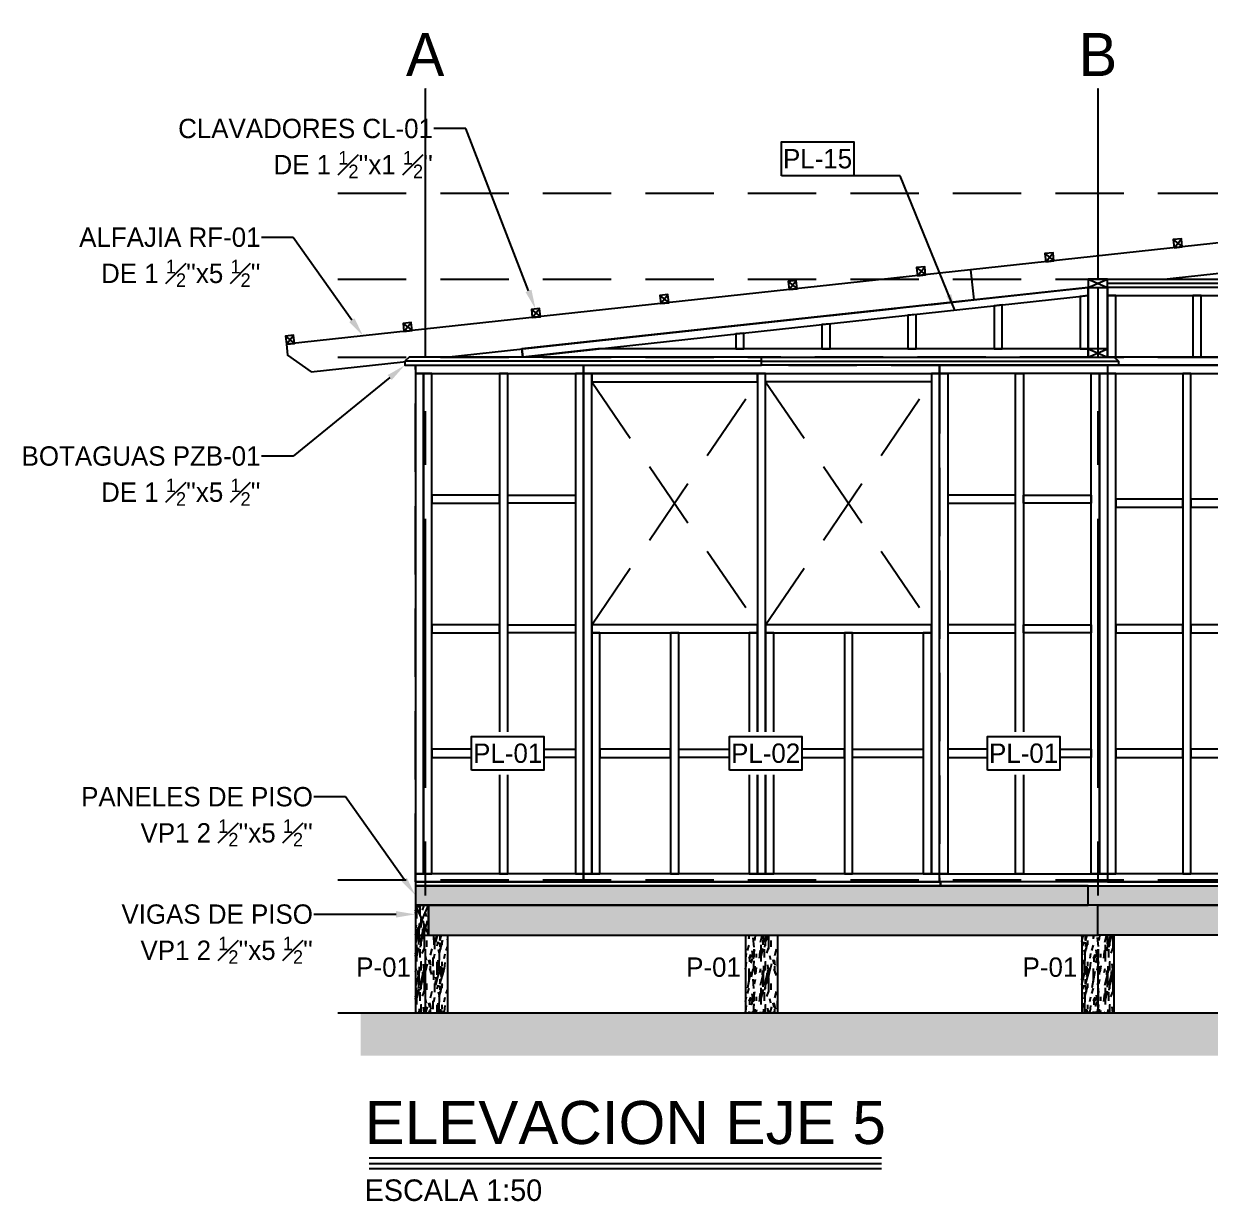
# Model space of a CAD drawing. Header units: millimetres. Extents: x 19438 to 19711, y 4351 to 4752.
# Drawn here: x 19438.14 to 19443.66, y 4503.25 to 4508.72 of the extents above; entities that cross this region are included whole.
import ezdxf
from ezdxf import colors
from ezdxf.entities.mleader import LeaderData, LeaderLine
from ezdxf.enums import TextEntityAlignment as Align
from ezdxf.math import Vec2, Vec3

# ---------------------------------------------------------------- set-up
doc = ezdxf.new("R2010")
doc.units = ezdxf.units.MM
doc.set_wipeout_variables(frame=1)
doc.linetypes.add('CENTER', pattern=[2, 1.25, -0.25, 0.25, -0.25])
doc.linetypes.add('HIDDEN2', pattern=[4.7625, 3.175, -1.5875])
for name, color, linetype in [('0 @ 0.5', 7, 'Continuous'), ('ALFAJIA', 3, 'Continuous'), ('CLAVADORES', 1, 'Continuous'), ('EJES', 2, 'CENTER'), ('EJES @ 0.5', 2, 'CENTER'), ('NIVELES', 2, 'Continuous'), ('PANELES PARED', 2, 'Continuous'), ('PILOTES', 2, 'Continuous'), ('PROYECCION PANEL', 6, 'Continuous'), ('PZA', 3, 'Continuous'), ('TEXTO', 2, 'Continuous'), ('TEXTO @ 0.5', 2, 'Continuous'), ('TEXTOS TITULOS @ 0.5', 3, 'Continuous'), ('VIGAS DE PISO', 2, 'Continuous')]:
    doc.layers.add(name, color=color, linetype=linetype)
doc.styles.add('century gothic', font='GOTHIC.TTF')
doc.styles.add('NOTAS', font='GOTHIC.TTF')
doc.styles.add('SMCtitulos', font='sanss___.ttf')
doc.styles.get("Standard").update_dxf_attribs({"font": 'arial.ttf'})
doc.dimstyles.new('ANOTATIVE 100 SMCONSTRUCCIONES', dxfattribs={"dimscale": 0, "dimtxt": 0.18, "dimasz": 0.15, "dimexe": 0.18, "dimexo": 0.09, "dimgap": 0.1, "dimtad": 1, "dimzin": 0, "dimdsep": 46, "dimtxsty": 'century gothic', "dimblk1": 'FLECHA1', "dimblk2": 'FLECHA1', "dimsah": 1, "dimcen": 0.18, "dimdle": 0.075, "dimclrd": 1, "dimclre": 1, "dimclrt": 2, "dimaunit": 1, "dimadec": 0, "dimazin": 0, "dimtfac": 0.75, "dimtix": 1, "dimtmove": 2, "dimatfit": 3, "dimfxl": 0.09, "dimtvp": 1.5, "dimtfill": 1, "dimtolj": 1, "dimtzin": 0, "dimarcsym": 0})
pattern_1 = [(0, (-3.9286, 0.156), (0, 0.2), [0.04, -0.16]), (8.9726, (-3.92659, 0.048), (1.200000005876, 0.199999525118), [0.0384708, -3.8086058]), (5.7105, (-3.92859, 0.06), (1.800000034755, 0.19999710144), [0.0401996, -1.9697752]), (344.5779, (-3.92859, 0.12), (2.1999999038893, -0.5999974677634), [0.0601664, -5.9564754]), (353.6599, (-3.92459, 0.186), (0.200000063208, 4.086e-07), [0.0362216, -1.7748552]), (345.0686, (-3.91859, 0.072), (0.799999998317, -0.199999673879), [0.0310484, -3.0737864]), (348.6901, (-3.98859, 0.188), (0.2000000583, 7.413e-08), [0.0815844, -0.9382194]), (5.7105, (-3.92659, 0.03), (1.800000034755, 0.19999710144), [0.0200998, -1.989875]), (0, (-3.9286, 0.114), (0, 0.2), [0.02, -0.18]), (0, (-3.9686, 0.138), (0, 0.2), [0.06, -0.14]), (11.3099, (-3.92859, 0.168), (0.79999995433, 0.19999948721), [0.020396, -0.9994078]), (2.7263, (-3.94859, 0.094), (4.0000000589947, 0.1999992035454), [0.0420476, -4.1627116]), (352.4054, (-3.93859, 0.088), (1.599999971597, -0.19999873671), [0.0302654, -2.9962834]), (0, (-3.9486, 0.012), (0, 0.2), [0.04, -0.16]), (358.8309, (-3.9685903, 0.002), (0.2000000366479, 1.5360345e-07), [0.0980204, -9.70402]), (0, (-3.9686, 0.152), (0, 0.2), [0.02, -0.18]), (0, (-3.9486, 0.168), (0, 0.2), [0.02, -0.18]), (0, (-4.0386, 0.186), (0, 0.2), [0.03, -0.17]), (350.5377, (-3.98459, 0.196), (0.200000015444, 7.752e-08), [0.0608276, -1.1557248]), (0, (-4.0486, 0.196), (0, 0.2), [0.04, -0.16]), (0, (-4.0706, 0.016), (0, 0.2), [0.022, -0.178]), (0, (-3.9686, 0.026), (0, 0.2), [0.02, -0.18]), (0, (-4.0706, 0.032), (0, 0.2), [0.042, -0.158]), (5.4403, (-3.96859, 0.044), (1.9999999402303, 0.199998956714), [0.04219, -4.1768144]), (0, (-3.9666, 0.06), (0, 0.2), [0.038, -0.162]), (0, (-4.0706, 0.064), (0, 0.2), [0.022, -0.178]), (358.8309, (-4.0465903, 0.096), (0.2000000366479, 1.5360345e-07), [0.0980204, -9.70402]), (0, (-4.0286, 0.114), (0, 0.2), [0.02, -0.18]), (0, (-4.0486, 0.12), (0, 0.2), [0.02, -0.18]), (0, (-3.9686, 0.12), (0, 0.2), [0.04, -0.16]), (0, (-4.0086, 0.124), (0, 0.2), [0.02, -0.18]), (0, (-4.0486, 0.148), (0, 0.2), [0.04, -0.16]), (19.6538, (-3.99459, 0.064), (2.200000050424, 0.79999891494), [0.0297322, -2.9434812]), (11.3099, (-4.02859, 0.12), (0.79999995433, 0.19999948721), [0.020396, -0.9994078]), (11.3099, (-3.94859, 0.11), (0.79999995433, 0.19999948721), [0.020396, -0.9994078]), (5.7105, (-4.00859, 0.186), (1.800000034755, 0.19999710144), [0.0200998, -1.989875]), (349.6952, (-4.07059, 0.2), (1.199999995396, -0.19999893933), [0.0223606, -2.213707]), (348.6901, (-4.04859, 0.016), (0.2000000583, 7.413e-08), [0.020396, -0.9994078]), (90, (-4.0286, 0.012), (-0.2, 1e-17), [0, -0.2]), (346.6076, (-4.07059, 0.124), (3.400000044994, -0.7999939065965), [0.043174, -4.2742308]), (11.3099, (-3.94859, 0.152), (0.79999995433, 0.19999948721), [0.020396, -0.9994078]), (10.3048, (-3.94859, 0.026), (0.999999957606, 0.199999208868), [0.0223606, -2.213707]), (348.6901, (-4.00859, 0.114), (0.2000000583, 7.413e-08), [0.020396, -0.9994078]), (348.6901, (-3.98859, 0.124), (0.2000000583, 7.413e-08), [0.020396, -0.9994078]), (341.5651, (-4.07059, 0.104), (0.19999995825, 2.3367e-07), [0.0252982, -0.6071572]), (345.9638, (-4.04859, 0.172), (0.19999992115, 2.4875e-07), [0.0824622, -0.7421588]), (343.3008, (-4.00859, 0.186), (1.399999991533, -0.39999874641), [0.0626418, -2.025419]), (0, (-4.0086, 0.196), (0, 0.2), [0.024, -0.176]), (345.9638, (-4.02859, 0.032), (0.19999992115, 2.4875e-07), [0.0824622, -0.7421588]), (345.9638, (-4.04859, 0.046), (0.19999992115, 2.4875e-07), [0.0824622, -0.7421588]), (345.9638, (-4.04859, 0.064), (0.19999992115, 2.4875e-07), [0.0824622, -0.7421588]), (349.6952, (-4.07059, 0.152), (1.199999995396, -0.19999893933), [0.0223606, -2.213707]), (345.9638, (-4.00859, 0.148), (0.19999992115, 2.4875e-07), [0.041231, -0.78339]), (349.6952, (-4.07059, 0.088), (1.199999995396, -0.19999893933), [0.0223606, -2.213707]), (357.6141, (-3.96659, 0.074), (0.199999989185, 2.452822e-07), [0.0480416, -4.756123]), (349.6952, (-3.98859, 0.11), (1.199999995396, -0.19999893933), [0.0223606, -2.213707]), (12.5288, (-3.96659, 0.106), (0.800000095695, 0.199999860747), [0.018439, -1.8254698]), (349.5626, (-4.0705903, 0.078), (2.199999936494, -0.3999970687047), [0.0772788, -7.650591]), (351.8699, (-3.99459, 0.064), (0.199999892184, -4.835e-08), [0.0282842, -1.3859292]), (4.7636, (-4.04859, 0.084), (2.199999989955, 0.199998289923), [0.0481664, -2.3601524]), (0, (-4.0006, 0.088), (0, 0.2), [0.062, -0.138]), (344.7449, (-4.07059, 0.178), (0.799999942428, -0.199999664289), [0.0228036, -2.2575472]), (350.5377, (-4.02859, 0.012), (0.200000015444, 7.752e-08), [0.0608276, -1.1557248]), (340.0169, (-4.07059, 0.054), (0.599999976081, -0.19999986488), [0.0234094, -2.3175304]), (0, (-3.9086, 0.172), (0, 0.2), [0.01, -0.19]), (0, (-3.9086, 0.084), (0, 0.2), [0.02, -0.18]), (11.3099, (-3.90859, 0.012), (0.79999995433, 0.19999948721), [0.020396, -0.9994078]), (0, (-3.9066, 0.032), (0, 0.2), [0.036, -0.164]), (343.3008, (-3.90859, 0.138), (1.399999991533, -0.39999874641), [0.0208806, -2.0671802]), (348.0207, (-3.90659, 0.096), (3.7999999222511, -0.8002195416064), [0.0368014, -6.7101288]), (90, (-3.9086, 0.012), (-0.2, 1e-17), [0, -0.2]), (0, (-3.8886, 0.016), (0, 0.2), [0.018, -0.182]), (0, (-3.8886, 0.054), (0, 0.2), [0.018, -0.182]), (0, (-3.8886, 0.064), (0, 0.2), [0.018, -0.182]), (336.0376, (-3.88859, 0.132), (1.400000005486, -0.599997330343), [0.0196978, -1.9500724]), (348.5163, (-3.8885903, 0.156), (0.99999999677376, -0.2000310941214), [0.0183676, -13.043105]), (341.5651, (-3.88859, 0.084), (0.19999995825, 2.3367e-07), [0.0189736, -0.6134816]), (347.4712, (-3.88859, 0.182), (1.000000064082, -0.19999992061), [0.018439, -1.8254698])]

# ---------------------------------------------------------------- blocks, each defined once
blk = doc.blocks.new('*U13')
at = {"color": 2}
blk.add_line((0, 0.052), (4.761, 0.052), dxfattribs=at)
at = {"color": 250}
blk.add_line((0, 0), (4.761, 0), dxfattribs=at)
at = {"color": 7}
blk.add_line((0, -0.047), (4.761, -0.047), dxfattribs=at)
at = {"color": 0, "linetype": 'ByBlock', "lineweight": -2, "style": 'NOTAS'}
for tag, p in [('1TITLE', (0.027, 1.014)), ('2TITLE', (-0.043, 0.181))]:
    blk.add_attdef(tag, p, '', height=0.3, dxfattribs=at)
blk.add_attdef('SCALE', text='', height=0.18, dxfattribs=at).set_placement((-0.043, -0.148), align=Align.TOP_LEFT)
blk = doc.blocks.new('ejes')
at = {"color": 2, "linetype": 'Continuous'}
blk.add_wipeout([(-0.109, 0.275), (-0.065, 0.291), (-0.006, 0.3), (0.06, 0.297), (0.095, 0.288), (0.16, 0.261), (0.183, 0.246), (0.215, 0.22), (0.241, 0.193), (0.271, 0.149), (0.271, 0.149), (0.292, 0.103), (0.304, 0.065), (0.309, 0.032), (0.31, 0.001), (0.309, -0.027), (0.309, -0.027), (0.3, -0.077), (0.288, -0.113), (0.279, -0.133), (0.259, -0.168), (0.238, -0.195), (0.219, -0.215), (0.19, -0.24), (0.159, -0.26), (0.125, -0.277), (0.089, -0.289), (0.046, -0.297), (0.01, -0.299), (-0.037, -0.296), (-0.069, -0.289), (-0.097, -0.279), (-0.144, -0.256), (-0.171, -0.238), (-0.192, -0.221), (-0.215, -0.197), (-0.215, -0.197), (-0.257, -0.136), (-0.272, -0.101), (-0.272, -0.101), (-0.287, -0.034), (-0.29, 0.001), (-0.287, 0.036), (-0.281, 0.07), (-0.273, 0.099), (-0.258, 0.134), (-0.234, 0.174), (-0.216, 0.198), (-0.197, 0.217), (-0.175, 0.236), (-0.154, 0.251), (-0.126, 0.268), (-0.126, 0.268), (-0.118, 0.272)], dxfattribs=at)
at = {"layer": 'EJES', "color": 3}
blk.add_attdef('EJES', text='', height=0.3, dxfattribs=at).set_placement((0.01, -0.174), align=Align.CENTER)
blk = doc.blocks.new('P01')
h = blk.add_hatch()
h.set_pattern_fill('MADERA_03', color=250, scale=0.2, angle=90, pattern_type=2)
h.set_pattern_definition([(90, (-0.156, 0.142), (-0.2, 1e-17), [0.04, -0.16]), (98.9726, (-0.048, 0.144), (-0.199999525118, 1.200000005876), [0.0384708, -3.8086058]), (95.7105, (-0.06, 0.142), (-0.19999710144, 1.800000034755), [0.0401996, -1.9697752]), (74.5779, (-0.12, 0.142), (0.5999974677634, 2.1999999038893), [0.0601664, -5.9564754]), (83.6599, (-0.186, 0.146), (-4.086e-07, 0.200000063208), [0.0362216, -1.7748552]), (75.0686, (-0.072, 0.152), (0.199999673879, 0.799999998317), [0.0310484, -3.0737864]), (78.6901, (-0.188, 0.082), (-7.413e-08, 0.2000000583), [0.0815844, -0.9382194]), (95.7105, (-0.03, 0.144), (-0.19999710144, 1.800000034755), [0.0200998, -1.989875]), (90, (-0.114, 0.142), (-0.2, 1e-17), [0.02, -0.18]), (90, (-0.138, 0.102), (-0.2, 1e-17), [0.06, -0.14]), (101.3099, (-0.168, 0.142), (-0.19999948721, 0.79999995433), [0.020396, -0.9994078]), (92.7263, (-0.094, 0.122), (-0.1999992035454, 4.0000000589947), [0.0420476, -4.1627116]), (82.4054, (-0.088, 0.132), (0.19999873671, 1.599999971597), [0.0302654, -2.9962834]), (90, (-0.012, 0.122), (-0.2, 1e-17), [0.04, -0.16]), (88.8309, (-0.002, 0.102), (-1.5360345e-07, 0.2000000366479), [0.0980204, -9.70402]), (90, (-0.152, 0.102), (-0.2, 1e-17), [0.02, -0.18]), (90, (-0.168, 0.122), (-0.2, 1e-17), [0.02, -0.18]), (90, (-0.186, 0.032), (-0.2, 1e-17), [0.03, -0.17]), (80.5377, (-0.196, 0.086), (-7.752e-08, 0.200000015444), [0.0608276, -1.1557248]), (90, (-0.196, 0.022), (-0.2, 1e-17), [0.04, -0.16]), (90, (-0.016, 1e-18), (-0.2, 1e-17), [0.022, -0.178]), (90, (-0.026, 0.102), (-0.2, 1e-17), [0.02, -0.18]), (90, (-0.032, 2e-18), (-0.2, 1e-17), [0.042, -0.158]), (95.4403, (-0.044, 0.102), (-0.199998956714, 1.9999999402303), [0.04219, -4.1768144]), (90, (-0.06, 0.104), (-0.2, 1e-17), [0.038, -0.162]), (90, (-0.064, 4e-18), (-0.2, 1e-17), [0.022, -0.178]), (88.8309, (-0.096, 0.024), (-1.5360345e-07, 0.2000000366479), [0.0980204, -9.70402]), (90, (-0.114, 0.042), (-0.2, 1e-17), [0.02, -0.18]), (90, (-0.12, 0.022), (-0.2, 1e-17), [0.02, -0.18]), (90, (-0.12, 0.102), (-0.2, 1e-17), [0.04, -0.16]), (90, (-0.124, 0.062), (-0.2, 1e-17), [0.02, -0.18]), (90, (-0.148, 0.022), (-0.2, 1e-17), [0.04, -0.16]), (109.6538, (-0.064, 0.076), (-0.79999891494, 2.200000050424), [0.0297322, -2.9434812]), (101.3099, (-0.12, 0.042), (-0.19999948721, 0.79999995433), [0.020396, -0.9994078]), (101.3099, (-0.11, 0.122), (-0.19999948721, 0.79999995433), [0.020396, -0.9994078]), (95.7105, (-0.186, 0.062), (-0.19999710144, 1.800000034755), [0.0200998, -1.989875]), (79.6952, (-0.2, 1e-17), (0.19999893933, 1.199999995396), [0.0223606, -2.213707]), (78.6901, (-0.016, 0.022), (-7.413e-08, 0.2000000583), [0.020396, -0.9994078]), (180, (-0.012, 0.042), (-2e-17, -0.2), [0, -0.2]), (76.6076, (-0.124, 8e-18), (0.7999939065965, 3.400000044994), [0.043174, -4.2742308]), (101.3099, (-0.152, 0.122), (-0.19999948721, 0.79999995433), [0.020396, -0.9994078]), (100.3048, (-0.026, 0.122), (-0.199999208868, 0.999999957606), [0.0223606, -2.213707]), (78.6901, (-0.114, 0.062), (-7.413e-08, 0.2000000583), [0.020396, -0.9994078]), (78.6901, (-0.124, 0.082), (-7.413e-08, 0.2000000583), [0.020396, -0.9994078]), (71.5651, (-0.104, 6e-18), (-2.3367e-07, 0.19999995825), [0.0252982, -0.6071572]), (75.9638, (-0.172, 0.022), (-2.4875e-07, 0.19999992115), [0.0824622, -0.7421588]), (73.3008, (-0.186, 0.062), (0.39999874641, 1.399999991533), [0.0626418, -2.025419]), (90, (-0.196, 0.062), (-0.2, 1e-17), [0.024, -0.176]), (75.9638, (-0.032, 0.042), (-2.4875e-07, 0.19999992115), [0.0824622, -0.7421588]), (75.9638, (-0.046, 0.022), (-2.4875e-07, 0.19999992115), [0.0824622, -0.7421588]), (75.9638, (-0.064, 0.022), (-2.4875e-07, 0.19999992115), [0.0824622, -0.7421588]), (79.6952, (-0.152, 9e-18), (0.19999893933, 1.199999995396), [0.0223606, -2.213707]), (75.9638, (-0.148, 0.062), (-2.4875e-07, 0.19999992115), [0.041231, -0.78339]), (79.6952, (-0.088, 5e-18), (0.19999893933, 1.199999995396), [0.0223606, -2.213707]), (87.6141, (-0.074, 0.104), (-2.452822e-07, 0.199999989185), [0.0480416, -4.756123]), (79.6952, (-0.11, 0.082), (0.19999893933, 1.199999995396), [0.0223606, -2.213707]), (102.5288, (-0.106, 0.104), (-0.199999860747, 0.800000095695), [0.018439, -1.8254698]), (79.5626, (-0.078, 5e-18), (0.3999970687047, 2.199999936494), [0.0772788, -7.650591]), (81.8699, (-0.064, 0.076), (4.835e-08, 0.199999892184), [0.0282842, -1.3859292]), (94.7636, (-0.084, 0.022), (-0.199998289923, 2.199999989955), [0.0481664, -2.3601524]), (90, (-0.088, 0.07), (-0.2, 1e-17), [0.062, -0.138]), (74.7449, (-0.178, 1e-17), (0.199999664289, 0.799999942428), [0.0228036, -2.2575472]), (80.5377, (-0.012, 0.042), (-7.752e-08, 0.200000015444), [0.0608276, -1.1557248]), (70.0169, (-0.054, 3e-18), (0.19999986488, 0.599999976081), [0.0234094, -2.3175304]), (90, (-0.172, 0.162), (-0.2, 1e-17), [0.01, -0.19]), (90, (-0.084, 0.162), (-0.2, 1e-17), [0.02, -0.18]), (101.3099, (-0.012, 0.162), (-0.19999948721, 0.79999995433), [0.020396, -0.9994078]), (90, (-0.032, 0.164), (-0.2, 1e-17), [0.036, -0.164]), (73.3008, (-0.138, 0.162), (0.39999874641, 1.399999991533), [0.0208806, -2.0671802]), (78.0207, (-0.096, 0.164), (0.8002195416064, 3.7999999222511), [0.0368014, -6.7101288]), (180, (-0.012, 0.162), (-2e-17, -0.2), [0, -0.2]), (90, (-0.016, 0.182), (-0.2, 1e-17), [0.018, -0.182]), (90, (-0.054, 0.182), (-0.2, 1e-17), [0.018, -0.182]), (90, (-0.064, 0.182), (-0.2, 1e-17), [0.018, -0.182]), (66.0376, (-0.132, 0.182), (0.599997330343, 1.400000005486), [0.0196978, -1.9500724]), (78.5163, (-0.156, 0.182), (0.2000310941214, 0.99999999677376), [0.0183676, -13.043105]), (71.5651, (-0.084, 0.182), (-2.3367e-07, 0.19999995825), [0.0189736, -0.6134816]), (77.4712, (-0.182, 0.182), (0.19999992061, 1.000000064082), [0.018439, -1.8254698])])
h.paths.add_polyline_path([(19444.003, 4504.1263), (19444.153, 4504.1263), (19444.153, 4504.6263), (19444.003, 4504.6263)])
blk.add_lwpolyline([(19444.003, 4504.1263), (19444.153, 4504.1263), (19444.153, 4504.6263), (19444.003, 4504.6263)], close=True)
blk = doc.blocks.new('PP1')
at = {"layer": 'PANELES PARED'}
for points in [[(19444.8141, 4512.8176), (19444.8141, 4512.8556), (19444.033, 4512.8556), (19444.033, 4512.8176)], [(19444.033, 4510.4936), (19444.071, 4510.4936), (19444.071, 4512.8176), (19444.033, 4512.8176)], [(19444.071, 4510.4936), (19444.109, 4510.4936), (19444.109, 4512.8176), (19444.071, 4512.8176)], [(19444.4236, 4510.4936), (19444.4616, 4510.4936), (19444.4616, 4512.8176), (19444.4236, 4512.8176)], [(19444.7761, 4510.4936), (19444.8141, 4510.4936), (19444.8141, 4512.8176), (19444.7761, 4512.8176)], [(19444.4236, 4512.2149), (19444.4236, 4512.2529), (19444.109, 4512.2529), (19444.109, 4512.2149)], [(19444.4616, 4512.2149), (19444.4616, 4512.2529), (19444.7761, 4512.2529), (19444.7761, 4512.2149)], [(19444.4236, 4511.6122), (19444.4236, 4511.6502), (19444.109, 4511.6502), (19444.109, 4511.6122)], [(19444.4616, 4511.6122), (19444.4616, 4511.6502), (19444.7761, 4511.6502), (19444.7761, 4511.6122)], [(19444.4236, 4511.0339), (19444.4236, 4511.0719), (19444.109, 4511.0719), (19444.109, 4511.0339)], [(19444.4616, 4511.0339), (19444.4616, 4511.0719), (19444.7761, 4511.0719), (19444.7761, 4511.0339)], [(19444.8141, 4510.4556), (19444.8141, 4510.4936), (19444.033, 4510.4936), (19444.033, 4510.4556)]]:
    blk.add_lwpolyline(points, close=True, dxfattribs=at)
blk = doc.blocks.new('PP2')
at = {"layer": 'PANELES PARED', "color": 8, "linetype": 'HIDDEN2', "ltscale": 0.1}
for p, q in [((19444.8521, 4512.7796), (19445.6221, 4511.6502)), ((19444.8521, 4511.6502), (19445.6221, 4512.7796)), ((19445.6601, 4512.7796), (19446.4301, 4511.6502)), ((19445.6601, 4511.6502), (19446.4301, 4512.7796))]:
    blk.add_line(p, q, dxfattribs=at)
at = {"layer": 'PANELES PARED'}
for points in [[(19444.8141, 4512.8556), (19444.8141, 4512.8176), (19446.4681, 4512.8176), (19446.4681, 4512.8556)], [(19444.8521, 4512.8176), (19444.8141, 4512.8176), (19444.8141, 4510.4936), (19444.8521, 4510.4936)], [(19444.8521, 4512.8176), (19444.8521, 4512.7796), (19445.6221, 4512.7796), (19445.6221, 4512.8176)], [(19445.6601, 4512.8176), (19445.6221, 4512.8176), (19445.6221, 4510.4936), (19445.6601, 4510.4936)], [(19446.4301, 4512.8176), (19446.4301, 4512.7796), (19445.6601, 4512.7796), (19445.6601, 4512.8176)], [(19446.4681, 4512.8176), (19446.4301, 4512.8176), (19446.4301, 4510.4936), (19446.4681, 4510.4936)], [(19444.8521, 4511.6502), (19444.8521, 4511.6122), (19445.6221, 4511.6122), (19445.6221, 4511.6502)], [(19445.6601, 4511.6502), (19445.6601, 4511.6122), (19446.4301, 4511.6122), (19446.4301, 4511.6502)], [(19444.8901, 4511.6122), (19444.8521, 4511.6122), (19444.8521, 4510.4936), (19444.8901, 4510.4936)], [(19445.2561, 4511.6122), (19445.2181, 4511.6122), (19445.2181, 4510.4936), (19445.2561, 4510.4936)], [(19445.6221, 4511.6122), (19445.5841, 4511.6122), (19445.5841, 4510.4936), (19445.6221, 4510.4936)], [(19445.6981, 4511.6122), (19445.6601, 4511.6122), (19445.6601, 4510.4936), (19445.6981, 4510.4936)], [(19446.0641, 4511.6122), (19446.0261, 4511.6122), (19446.0261, 4510.4936), (19446.0641, 4510.4936)], [(19446.4301, 4511.6122), (19446.3921, 4511.6122), (19446.3921, 4510.4936), (19446.4301, 4510.4936)], [(19444.8901, 4511.0719), (19444.8901, 4511.0339), (19445.2181, 4511.0339), (19445.2181, 4511.0719)], [(19445.5841, 4511.0719), (19445.5841, 4511.0339), (19445.2561, 4511.0339), (19445.2561, 4511.0719)], [(19445.6981, 4511.0719), (19445.6981, 4511.0339), (19446.0261, 4511.0339), (19446.0261, 4511.0719)], [(19446.3921, 4511.0719), (19446.3921, 4511.0339), (19446.0641, 4511.0339), (19446.0641, 4511.0719)], [(19444.8141, 4510.4936), (19444.8141, 4510.4556), (19446.4681, 4510.4556), (19446.4681, 4510.4936)]]:
    blk.add_lwpolyline(points, close=True, dxfattribs=at)
blk = doc.blocks.new('UU')
at = {"layer": 'PANELES PARED', "color": 250, "linetype": 'HIDDEN2', "ltscale": 0.1}
for p, q in [((19448.6837, 4499.9376), (19449.4537, 4498.8082)), ((19448.6837, 4498.8082), (19449.4537, 4499.9376)), ((19450.0987, 4499.7616), (19451.0587, 4499.9756)), ((19450.0987, 4499.9756), (19451.0587, 4499.7616)), ((19450.0987, 4497.6136), (19451.0587, 4499.7236)), ((19450.0987, 4499.7236), (19451.0587, 4497.6136))]:
    blk.add_line(p, q, dxfattribs=at)
at = {"layer": 'PANELES PARED', "color": 250}
for points in [[(19450.0607, 4499.9756), (19450.0607, 4500.0136), (19447.2492, 4500.0136), (19447.2492, 4499.9756)], [(19450.0607, 4499.9756), (19450.0607, 4500.0136), (19451.0967, 4500.0136), (19451.0967, 4499.9756)], [(19447.2872, 4499.9756), (19447.2492, 4499.9756), (19447.2492, 4497.6516), (19447.2872, 4497.6516)], [(19447.6363, 4499.9756), (19447.5983, 4499.9756), (19447.5983, 4497.6516), (19447.6363, 4497.6516)], [(19447.9855, 4499.9756), (19447.9475, 4499.9756), (19447.9475, 4497.6516), (19447.9855, 4497.6516)], [(19448.3346, 4499.9756), (19448.2966, 4499.9756), (19448.2966, 4497.6516), (19448.3346, 4497.6516)], [(19448.6837, 4499.9756), (19448.6457, 4499.9756), (19448.6457, 4497.6516), (19448.6837, 4497.6516)], [(19449.4537, 4499.9376), (19449.4537, 4499.9756), (19448.6837, 4499.9756), (19448.6837, 4499.9376)], [(19449.4917, 4499.9756), (19449.4537, 4499.9756), (19449.4537, 4497.6516), (19449.4917, 4497.6516)], [(19449.7762, 4499.9756), (19449.7382, 4499.9756), (19449.7382, 4497.6516), (19449.7762, 4497.6516)], [(19450.0607, 4499.9756), (19450.0227, 4499.9756), (19450.0227, 4497.6516), (19450.0607, 4497.6516)], [(19450.0987, 4499.9756), (19450.0607, 4499.9756), (19450.0607, 4497.6136), (19450.0987, 4497.6136)], [(19451.0967, 4499.9756), (19451.0587, 4499.9756), (19451.0587, 4497.6136), (19451.0967, 4497.6136)], [(19450.0987, 4499.7236), (19450.0987, 4499.7616), (19451.0587, 4499.7616), (19451.0587, 4499.7236)], [(19447.5983, 4499.3539), (19447.5983, 4499.3919), (19447.2872, 4499.3919), (19447.2872, 4499.3539)], [(19447.9475, 4499.3539), (19447.9475, 4499.3919), (19447.6363, 4499.3919), (19447.6363, 4499.3539)], [(19448.2966, 4499.3539), (19448.2966, 4499.3919), (19447.9855, 4499.3919), (19447.9855, 4499.3539)], [(19448.6457, 4499.3539), (19448.6457, 4499.3919), (19448.3346, 4499.3919), (19448.3346, 4499.3539)], [(19449.7382, 4499.3539), (19449.7382, 4499.3919), (19449.4917, 4499.3919), (19449.4917, 4499.3539)], [(19450.0227, 4499.3539), (19450.0227, 4499.3919), (19449.7762, 4499.3919), (19449.7762, 4499.3539)], [(19447.5983, 4498.7702), (19447.5983, 4498.8082), (19447.2872, 4498.8082), (19447.2872, 4498.7702)], [(19447.9475, 4498.7702), (19447.9475, 4498.8082), (19447.6363, 4498.8082), (19447.6363, 4498.7702)], [(19448.2966, 4498.7702), (19448.2966, 4498.8082), (19447.9855, 4498.8082), (19447.9855, 4498.7702)], [(19448.6457, 4498.7702), (19448.6457, 4498.8082), (19448.3346, 4498.8082), (19448.3346, 4498.7702)], [(19449.4537, 4498.7702), (19449.4537, 4498.8082), (19448.6837, 4498.8082), (19448.6837, 4498.7702)], [(19449.7382, 4498.7702), (19449.7382, 4498.8082), (19449.4917, 4498.8082), (19449.4917, 4498.7702)], [(19450.0227, 4498.7702), (19450.0227, 4498.8082), (19449.7762, 4498.8082), (19449.7762, 4498.7702)], [(19448.7217, 4498.7702), (19448.6837, 4498.7702), (19448.6837, 4497.6516), (19448.7217, 4497.6516)], [(19449.0877, 4498.7702), (19449.0497, 4498.7702), (19449.0497, 4497.6516), (19449.0877, 4497.6516)], [(19449.4537, 4498.7702), (19449.4157, 4498.7702), (19449.4157, 4497.6516), (19449.4537, 4497.6516)], [(19447.5983, 4498.1919), (19447.5983, 4498.2299), (19447.2872, 4498.2299), (19447.2872, 4498.1919)], [(19447.9475, 4498.1919), (19447.9475, 4498.2299), (19447.6363, 4498.2299), (19447.6363, 4498.1919)], [(19448.2966, 4498.1919), (19448.2966, 4498.2299), (19447.9855, 4498.2299), (19447.9855, 4498.1919)], [(19448.6457, 4498.1919), (19448.6457, 4498.2299), (19448.3346, 4498.2299), (19448.3346, 4498.1919)], [(19449.0497, 4498.1919), (19449.0497, 4498.2299), (19448.7217, 4498.2299), (19448.7217, 4498.1919)], [(19449.4157, 4498.1919), (19449.4157, 4498.2299), (19449.0877, 4498.2299), (19449.0877, 4498.1919)], [(19449.7382, 4498.1919), (19449.7382, 4498.2299), (19449.4917, 4498.2299), (19449.4917, 4498.1919)], [(19450.0227, 4498.1919), (19450.0227, 4498.2299), (19449.7762, 4498.2299), (19449.7762, 4498.1919)], [(19450.0607, 4497.6136), (19450.0607, 4497.6516), (19447.2492, 4497.6516), (19447.2492, 4497.6136)]]:
    blk.add_lwpolyline(points, close=True, dxfattribs=at)
blk = doc.blocks.new('LLO')
at = {"layer": 'PANELES PARED', "color": 250}
for points in [[(19429.6636, 4509.0801), (19429.6636, 4509.0421), (19432.4751, 4509.0421), (19432.4751, 4509.0801)], [(19429.7016, 4509.0421), (19429.6636, 4509.0421), (19429.6636, 4508.7561), (19429.7016, 4508.7561)], [(19430.0978, 4509.0421), (19430.0598, 4509.0421), (19430.0598, 4508.7561), (19430.0978, 4508.7561)], [(19430.494, 4509.0421), (19430.456, 4509.0421), (19430.456, 4508.7561), (19430.494, 4508.7561)], [(19430.8902, 4509.0421), (19430.8522, 4509.0421), (19430.8522, 4508.7561), (19430.8902, 4508.7561)], [(19431.2864, 4509.0421), (19431.2484, 4509.0421), (19431.2484, 4508.7561), (19431.2864, 4508.7561)], [(19431.6826, 4509.0421), (19431.6446, 4509.0421), (19431.6446, 4508.7561), (19431.6826, 4508.7561)], [(19432.0788, 4509.0421), (19432.0408, 4509.0421), (19432.0408, 4508.7561), (19432.0788, 4508.7561)], [(19432.4751, 4509.0421), (19432.4371, 4509.0421), (19432.4371, 4508.7561), (19432.4751, 4508.7561)], [(19433.5111, 4509.0801), (19433.5111, 4509.0421), (19432.4751, 4509.0421), (19432.4751, 4509.0801)], [(19432.4751, 4509.0421), (19432.5131, 4509.0421), (19432.5131, 4508.7561), (19432.4751, 4508.7561)], [(19432.8077, 4509.0421), (19432.8457, 4509.0421), (19432.8457, 4508.7561), (19432.8077, 4508.7561)], [(19433.1404, 4509.0421), (19433.1784, 4509.0421), (19433.1784, 4508.7561), (19433.1404, 4508.7561)], [(19433.4731, 4509.0421), (19433.5111, 4509.0421), (19433.5111, 4508.7561), (19433.4731, 4508.7561)], [(19429.6636, 4508.7561), (19429.6636, 4508.7181), (19432.4751, 4508.7181), (19432.4751, 4508.7561)], [(19433.5111, 4508.7561), (19433.5111, 4508.7181), (19432.4751, 4508.7181), (19432.4751, 4508.7561)]]:
    blk.add_lwpolyline(points, close=True, dxfattribs=at)
blk = doc.blocks.new('PL01')
at = {"layer": 'PANELES PARED'}
for points in [[(19444.5314, 4507.1723), (19447.1592, 4507.4581), (19447.1592, 4507.4963), (19444.5273, 4507.2101), (19444.5314, 4507.1723)], [(19444.5314, 4507.1723), (19447.1592, 4507.1723), (19447.1592, 4507.2103), (19444.8809, 4507.2103), (19444.5314, 4507.1723)]]:
    blk.add_lwpolyline(points, dxfattribs=at)
for points in [[(19447.1212, 4507.2103), (19447.1592, 4507.2103), (19447.1592, 4507.4581), (19447.1212, 4507.4539)], [(19446.7212, 4507.2103), (19446.7592, 4507.2103), (19446.7592, 4507.4146), (19446.7212, 4507.4104)], [(19445.9212, 4507.2103), (19445.9592, 4507.2103), (19445.9592, 4507.3276), (19445.9212, 4507.3234)], [(19446.3212, 4507.2103), (19446.3592, 4507.2103), (19446.3592, 4507.3711), (19446.3212, 4507.3669)], [(19445.5212, 4507.2103), (19445.5592, 4507.2103), (19445.5592, 4507.2841), (19445.5212, 4507.2799)]]:
    blk.add_lwpolyline(points, close=True, dxfattribs=at)
blk = doc.blocks.new('CL1')
at = {"layer": 'CLAVADORES'}
for p, q in [((19443.5017, 4507.507), (19443.5397, 4507.469)), ((19443.5017, 4507.469), (19443.5397, 4507.507))]:
    blk.add_line(p, q, dxfattribs=at)
blk.add_lwpolyline([(19443.5017, 4507.469), (19443.5397, 4507.469), (19443.5397, 4507.507), (19443.5017, 4507.507)], close=True, dxfattribs=at)
blk = doc.blocks.new('FLECHA1')
at = {"color": 1}
blk.add_line((-1, 0), (0.496, 0), dxfattribs=at)
at = {"color": 4}
blk.add_line((-0.246, -0.248), (0.248, 0.25), dxfattribs=at)

msp = doc.modelspace()

# ---------------------------------------------------------------- hatches: boundary and pattern name
h = msp.add_hatch()
h.set_pattern_fill('EARTH', color=8, scale=0.01, angle=45)
h.set_pattern_definition([(45, (-4.07059, 0), (7e-18, 0.08980256121), [0.0635, -0.0635]), (45, (-4.08743, 0.01684), (7e-18, 0.08980256121), [0.0635, -0.0635]), (45, (-4.104266, 0.033676), (7e-18, 0.08980256121), [0.0635, -0.0635]), (135, (-4.104266, 0.0449), (-0.08980256121, 7e-18), [0.0635, -0.0635]), (135, (-4.08743, 0.06174), (-0.08980256121, 7e-18), [0.0635, -0.0635]), (135, (-4.07059, 0.07858), (-0.08980256121, 7e-18), [0.0635, -0.0635])])
h.paths.add_polyline_path([(19439.7074, 4504.1263), (19450.4973, 4504.1263), (19450.4973, 4503.9263), (19439.7074, 4503.9263)])

# ---------------------------------------------------------------- linework, layer by layer
at = {"color": 5}
msp.add_line((19439.7074, 4504.1263), (19450.4973, 4504.1263), dxfattribs=at)
at = {"color": 1}
for points in [[(19439.9624, 4504.7343), (19439.9624, 4504.7163), (19442.4024, 4504.7163), (19442.4024, 4504.7343)], [(19442.4024, 4504.7343), (19442.4024, 4504.7163), (19444.8424, 4504.7163), (19444.8424, 4504.7343)]]:
    msp.add_lwpolyline(points, close=True, dxfattribs=at)
at = {"layer": 'ALFAJIA'}
msp.add_line((19442.5588, 4507.4387), (19442.5437, 4507.5778), dxfattribs=at)
msp.add_lwpolyline([(19447.6167, 4507.9887), (19447.7064, 4508.089), (19447.701, 4508.1387), (19439.3624, 4507.2319), (19439.3678, 4507.1822), (19439.477, 4507.1035), (19447.6167, 4507.9887)], dxfattribs=at)
at = {"layer": 'NIVELES', "color": 1, "linetype": 'HIDDEN2', "ltscale": 0.1}
for p, q in [((19439.6024, 4507.9343), (19451.6024, 4507.9343)), ((19439.6024, 4504.7443), (19451.6024, 4504.7443)), ((19439.6024, 4504.1263), (19451.6024, 4504.1263))]:
    msp.add_line(p, q, dxfattribs=at)
at = {"layer": 'PANELES PARED'}
for p, q in [((19443.0886, 4507.2103), (19443.1786, 4507.1723)), ((19443.0886, 4507.1723), (19443.1786, 4507.2103))]:
    msp.add_line(p, q, dxfattribs=at)
for points in [[(19443.0886, 4507.1723), (19443.1786, 4507.1723), (19443.1786, 4507.5343), (19443.0886, 4507.5343)], [(19443.0886, 4507.2103), (19443.0886, 4507.1723), (19443.1786, 4507.1723), (19443.1786, 4507.2103)]]:
    msp.add_lwpolyline(points, close=True, dxfattribs=at)

# ---------------------------------------------------------------- block references
at = {"rotation": 6.206657452820154}
for p in [(601.2804, -2075.4992), (600.684, -2075.5641), (600.0875, -2075.629), (599.491, -2075.6938), (598.8945, -2075.7587), (598.298, -2075.8236), (597.7015, -2075.8884), (597.155, -2075.9479)]:
    msp.add_blockref('CL1', p, dxfattribs=at)
for name, p in [('PL01', (-4.0706, 0)), ('LLO', (13.5151, -1.5838)), ('PP1', (-4.0706, -5.7213)), ('PP2', (-4.0706, -5.7213)), ('UU', (-4.0706, 7.1207))]:
    msp.add_blockref(name, p)
at = {"xscale": -1}
msp.add_blockref('PP1', (38887.2116, -5.7213), dxfattribs=at)
at = {"layer": 'PILOTES'}
for p in [(-4.0406, 0), (-2.5075, 0), (-0.9444, 0)]:
    msp.add_blockref('P01', p, dxfattribs=at)
at = {"layer": 'TEXTOS TITULOS @ 0.5'}
ref = msp.add_blockref('*U13', (19439.7477, 4503.4258), dxfattribs=dict(at, xscale=0.5, yscale=0.5, zscale=0.5))
ref.add_attrib('2TITLE', 'ELEVACION EJE 5', (19439.7262, 4503.5164), dxfattribs={"layer": '0', "color": 0, "linetype": 'ByBlock', "lineweight": -2, "height": 0.2, "style": 'SMCtitulos'})
ref.add_attrib('SCALE', 'ESCALA 1:50', dxfattribs={"layer": '0', "color": 0, "linetype": 'ByBlock', "lineweight": -2, "height": 0.1, "style": 'NOTAS'}).set_placement((19439.7262, 4503.352), align=Align.TOP_LEFT)

# ---------------------------------------------------------------- texts
at = {"layer": 'TEXTO @ 0.5', "color": 2, "char_height": 0.09, "width": 0.238534, "attachment_point": 1, "style": 'century gothic'}
for insert in [(19439.6872, 4504.3833), (19441.2203, 4504.3833), (19442.7834, 4504.3833)]:
    msp.add_mtext('P-01 ', dxfattribs=dict(at, insert=insert))

# ---------------------------------------------------------------- leaders
at = {"layer": '0 @ 0.5'}
ml = msp.add_multileader_mtext('Standard', dxfattribs=at)
ml.set_content("\\A1;CLAVADORES CL-01\\PDE 1 {\\H0.7x;\\S1#2;}''x1 {\\H0.7x;\\S1#2;}''", color=2, style='century gothic')
ml.set_leader_properties(color=1)
ml.build(insert=Vec2(0, 0))
ml.multileader.update_dxf_attribs({"dogleg_length": 0.09, "arrow_head_size": 0.09, "scale": 0.5})
ctx = ml.context
ctx.base_point, ctx.scale, ctx.char_height, ctx.arrow_head_size, ctx.landing_gap_size, ctx.plane_origin = Vec3(19438.8581, 4508.2346), 0.5, 0.09, 0.09, 0.005, Vec3(19440.5202, 4507.6827)
ctx.text_align_type = 2
notes = []
notes.append((ctx, [(0, (1, 1, 0), (19440.1957, 4508.2346), (-1, 0), 0.1472, [(0, [(19440.5202, 4507.396)], 0, [])])]))
ctx.mtext.insert, ctx.mtext.alignment, ctx.mtext.flow_direction = Vec3(19440.0436, 4508.2797), 3, 5
ml = msp.add_multileader_mtext('Standard', dxfattribs=at)
ml.set_content("\\A1;ALFAJIA RF-01\\PDE 1 {\\H0.7x;\\S1#2;}''x5 {\\H0.7x;\\S1#2;}''", color=2, style='century gothic')
ml.set_leader_properties(color=1)
ml.build(insert=Vec2(0, 0))
ml.multileader.update_dxf_attribs({"dogleg_length": 0.09, "arrow_head_size": 0.09, "scale": 0.5})
ctx = ml.context
ctx.base_point, ctx.scale, ctx.char_height, ctx.arrow_head_size, ctx.landing_gap_size, ctx.plane_origin = Vec3(19438.4316, 4507.7285), 0.5, 0.09, 0.09, 0.005, Vec3(19439.7191, 4507.5573)
ctx.text_align_type = 2
notes.append((ctx, [(0, (1, 1, 0), (19439.3946, 4507.7285), (-1, 0), 0.1472, [(0, [(19439.7191, 4507.2707)], 0, [])])]))
ctx.mtext.insert, ctx.mtext.alignment, ctx.mtext.flow_direction = Vec3(19439.2425, 4507.7746), 3, 5
ml = msp.add_multileader_mtext('Standard', dxfattribs=at)
ml.set_content("\\A1;BOTAGUAS PZB-01\\PDE 1 {\\H0.7x;\\S1#2;}''x5 {\\H0.7x;\\S1#2;}''", color=2, style='century gothic')
ml.set_leader_properties(color=1)
ml.build(insert=Vec2(0, 0))
ml.multileader.update_dxf_attribs({"dogleg_length": 0.09, "arrow_head_size": 0.09, "scale": 0.5})
ctx = ml.context
ctx.base_point, ctx.scale, ctx.char_height, ctx.arrow_head_size, ctx.landing_gap_size, ctx.plane_origin = Vec3(19438.1825, 4506.7119), 0.5, 0.09, 0.09, 0.005, Vec3(19439.7191, 4506.5407)
ctx.text_align_type = 2
notes.append((ctx, [(0, (1, 1, 0), (19439.3946, 4506.7119), (-1, 0), 0.1472, [(0, [(19439.9124, 4507.1343)], 0, [])])]))
ctx.mtext.insert, ctx.mtext.alignment, ctx.mtext.flow_direction = Vec3(19439.2425, 4506.758), 3, 5
ml = msp.add_multileader_mtext('Standard', dxfattribs=at)
ml.set_content("\\A1;PANELES DE PISO\\PVP1 2 {\\H0.7x;\\S1#2;}''x5 {\\H0.7x;\\S1#2;}''", color=2, style='century gothic')
ml.set_leader_properties(color=1)
ml.build(insert=Vec2(0, 0))
ml.multileader.update_dxf_attribs({"dogleg_length": 0.09, "arrow_head_size": 0.09, "scale": 0.5})
ctx = ml.context
ctx.base_point, ctx.scale, ctx.char_height, ctx.arrow_head_size, ctx.landing_gap_size, ctx.plane_origin = Vec3(19438.481, 4505.1291), 0.5, 0.09, 0.09, 0.005, Vec3(19439.9624, 4504.9579)
ctx.text_align_type = 2
notes.append((ctx, [(0, (1, 1, 0), (19439.638, 4505.1291), (-1, 0), 0.1472, [(0, [(19439.9624, 4504.6713)], 0, [])])]))
ctx.mtext.insert, ctx.mtext.alignment, ctx.mtext.flow_direction = Vec3(19439.4858, 4505.1752), 3, 5
ml = msp.add_multileader_mtext('Standard', dxfattribs=at)
ml.set_content("\\A1;VIGAS DE PISO\\PVP1 2 {\\H0.7x;\\S1#2;}''x5 {\\H0.7x;\\S1#2;}''", color=2, style='century gothic')
ml.set_leader_properties(color=1)
ml.build(insert=Vec2(0, 0))
ml.multileader.update_dxf_attribs({"dogleg_length": 0.09, "arrow_head_size": 0.09, "scale": 0.5})
ctx = ml.context
ctx.base_point, ctx.scale, ctx.char_height, ctx.arrow_head_size, ctx.landing_gap_size, ctx.plane_origin = Vec3(19438.6077, 4504.5836), 0.5, 0.09, 0.09, 0.005, Vec3(19439.9624, 4504.4124)
ctx.text_align_type = 2
notes.append((ctx, [(0, (1, 1, 0), (19439.638, 4504.5836), (-1, 0), 0.1472, [(0, [(19439.9624, 4504.5836)], 0, [])])]))
ctx.mtext.insert, ctx.mtext.alignment, ctx.mtext.flow_direction = Vec3(19439.4858, 4504.6297), 3, 5
for ctx, leaders in notes:
    for number, flags, end, landing, length, lines in leaders:
        leader = LeaderData()
        leader.index, (leader.has_last_leader_line, leader.has_dogleg_vector, leader.attachment_direction) = number, flags
        leader.last_leader_point, leader.dogleg_vector, leader.dogleg_length = Vec3(end), Vec3(landing), length
        for number, points, colour, breaks in lines:
            line = LeaderLine()
            line.index, line.vertices, line.color, line.breaks = number, Vec3.list(points), colors.encode_raw_color(colour), breaks
            leader.lines.append(line)
        ctx.leaders.append(leader)

# ---------------------------------------------------------------- next in the draw order: texts
at = {"layer": 'TEXTO @ 0.5', "color": 2, "char_height": 0.09, "width": 0.238534, "attachment_point": 5, "style": 'century gothic', "bg_fill": 3, "box_fill_scale": 1.6, "bg_fill_color": 256, "bg_fill_transparency": 0}
for s, insert in [('PL-15 ', (19441.8308, 4508.0937)), ('PL-01 ', (19440.391, 4505.3316)), ('PL-02 ', (19441.5895, 4505.3316)), ('PL-01 ', (19442.7881, 4505.3316))]:
    msp.add_mtext(s, dxfattribs=dict(at, insert=insert))

# ---------------------------------------------------------------- next in the draw order: wipeouts: each hides what was drawn before it
msp.add_wipeout([(19440.0224, 4504.6263), (19440.0224, 4504.4863), (19443.1336, 4504.4863), (19443.1336, 4504.6263)]).dxf.layer = 'VIGAS DE PISO'

# ---------------------------------------------------------------- next in the draw order: hatches: boundary and pattern name
h = msp.add_hatch()
h.set_pattern_fill('MADERA_03', color=250, scale=0.2, pattern_type=2)
h.set_pattern_definition(pattern_1)
h.paths.add_polyline_path([(19439.9624, 4504.7163), (19439.9624, 4504.6263), (19443.0886, 4504.6263), (19443.0886, 4504.7163)])

# ---------------------------------------------------------------- next in the draw order: linework, layer by layer
at = {"layer": 'EJES', "color": 1}
msp.add_line((19440.0074, 4508.4214), (19440.0074, 4504.1263), dxfattribs=at)
at = {"layer": 'TEXTO', "color": 2}
for points in [[(19441.6628, 4508.0149), (19441.6628, 4508.1724), (19441.9989, 4508.1724), (19441.9989, 4508.0149)], [(19440.2229, 4505.2528), (19440.2229, 4505.4103), (19440.559, 4505.4103), (19440.559, 4505.2528)], [(19441.4215, 4505.2528), (19441.4215, 4505.4103), (19441.7576, 4505.4103), (19441.7576, 4505.2528)], [(19442.62, 4505.2528), (19442.62, 4505.4103), (19442.9561, 4505.4103), (19442.9561, 4505.2528)]]:
    msp.add_lwpolyline(points, close=True, dxfattribs=at)
at = {"layer": 'VIGAS DE PISO'}
for p, q in [((19439.9624, 4504.6263), (19440.0224, 4504.4863)), ((19439.9624, 4504.4863), (19440.0224, 4504.6263))]:
    msp.add_line(p, q, dxfattribs=at)
for points in [[(19439.9624, 4504.7163), (19439.9624, 4504.6263), (19443.0886, 4504.6263), (19443.0886, 4504.7163)], [(19439.9624, 4504.4863), (19440.0224, 4504.4863), (19440.0224, 4504.6263), (19439.9624, 4504.6263)]]:
    msp.add_lwpolyline(points, close=True, dxfattribs=at)

# ---------------------------------------------------------------- next in the draw order: leaders
at = {"layer": '0 @ 0.5'}
msp.add_leader([(19442.4691, 4507.3907), (19442.2144, 4508.0149), (19441.9989, 4508.0149)], dimstyle='ANOTATIVE 100 SMCONSTRUCCIONES', override={"dimscale": 0.5, "dimgap": 0.1, "dimtad": 0}, dxfattribs=at)

# ---------------------------------------------------------------- next in the draw order: wipeouts: each hides what was drawn before it
msp.add_wipeout([(19445.1024, 4504.6263), (19445.1024, 4504.4863), (19443.1336, 4504.4863), (19443.1336, 4504.6263)]).dxf.layer = 'VIGAS DE PISO'

# ---------------------------------------------------------------- next in the draw order: hatches: boundary and pattern name
h = msp.add_hatch()
h.set_pattern_fill('MADERA_03', color=250, scale=0.2, pattern_type=2)
h.set_pattern_definition(pattern_1)
h.paths.add_polyline_path([(19445.0574, 4504.7163), (19445.0574, 4504.6263), (19443.0886, 4504.6263), (19443.0886, 4504.7163)])
h = msp.add_hatch()
h.set_pattern_fill('MADERA_03', color=250, scale=0.2, pattern_type=2)
h.set_pattern_definition(pattern_1)
h.paths.add_polyline_path([(19440.0224, 4504.6263), (19440.0224, 4504.4863), (19443.1336, 4504.4863), (19443.1336, 4504.6263)])
h = msp.add_hatch()
h.set_pattern_fill('MADERA_03', color=250, scale=0.2, pattern_type=2)
h.set_pattern_definition(pattern_1)
h.paths.add_polyline_path([(19445.1024, 4504.6263), (19445.1024, 4504.4863), (19443.1336, 4504.4863), (19443.1336, 4504.6263)])

# ---------------------------------------------------------------- next in the draw order: linework, layer by layer
at = {"layer": 'EJES', "color": 1}
msp.add_line((19443.1336, 4508.4214), (19443.1336, 4504.1263), dxfattribs=at)
at = {"layer": 'VIGAS DE PISO'}
for points in [[(19445.0574, 4504.7163), (19445.0574, 4504.6263), (19443.0886, 4504.6263), (19443.0886, 4504.7163)], [(19440.0224, 4504.6263), (19440.0224, 4504.4863), (19443.1336, 4504.4863), (19443.1336, 4504.6263)], [(19445.1024, 4504.6263), (19445.1024, 4504.4863), (19443.1336, 4504.4863), (19443.1336, 4504.6263)]]:
    msp.add_lwpolyline(points, close=True, dxfattribs=at)

# ---------------------------------------------------------------- next in the draw order: block references
at = {"layer": 'EJES @ 0.5'}
ref = msp.add_blockref('ejes', (19440.0022, 4508.5712), dxfattribs=dict(at, xscale=0.5000000000009095, yscale=0.5000000000009095, zscale=0.5000000000009095))
ref.add_attrib('EJES', 'A', dxfattribs={"layer": 'EJES', "color": 3, "height": 0.2, "style": 'century gothic'}).set_placement((19440.0074, 4508.4782), align=Align.CENTER)

# ---------------------------------------------------------------- next in the draw order: wipeouts: each hides what was drawn before it
msp.add_wipeout([(19439.9124, 4507.1533), (19439.9124, 4507.1343), (19441.5705, 4507.1343), (19441.5705, 4507.1723), (19439.9324, 4507.1723)]).dxf.layer = 'PZA'

# ---------------------------------------------------------------- next in the draw order: linework, layer by layer
at = {"layer": 'PROYECCION PANEL', "linetype": 'HIDDEN2', "ltscale": 0.1}
msp.add_lwpolyline([(19439.9624, 4507.1343), (19440.7435, 4507.1343), (19440.7435, 4504.7343), (19439.9624, 4504.7343)], close=True, dxfattribs=at)
at = {"layer": 'PZA'}
msp.add_line((19441.5705, 4507.1533), (19439.9124, 4507.1533), dxfattribs=at)
msp.add_lwpolyline([(19439.9124, 4507.1533), (19439.9124, 4507.1343), (19441.5705, 4507.1343), (19441.5705, 4507.1723), (19439.9324, 4507.1723), (19439.9124, 4507.1533)], dxfattribs=at)

# ---------------------------------------------------------------- next in the draw order: block references
at = {"layer": 'EJES @ 0.5'}
ref = msp.add_blockref('ejes', (19443.1284, 4508.5712), dxfattribs=dict(at, xscale=0.5000000000009095, yscale=0.5000000000009095, zscale=0.5000000000009095))
ref.add_attrib('EJES', 'B', dxfattribs={"layer": 'EJES', "color": 3, "height": 0.2, "style": 'century gothic'}).set_placement((19443.1336, 4508.4782), align=Align.CENTER)

# ---------------------------------------------------------------- next in the draw order: wipeouts: each hides what was drawn before it
msp.add_wipeout([(19443.0886, 4507.5343), (19443.0886, 4507.4963), (19443.1786, 4507.4963), (19443.1786, 4507.5343)]).dxf.layer = 'PANELES PARED'

# ---------------------------------------------------------------- next in the draw order: linework, layer by layer
at = {"layer": 'PANELES PARED'}
for p, q in [((19443.0886, 4507.5343), (19443.1786, 4507.4963)), ((19443.0886, 4507.4963), (19443.1786, 4507.5343))]:
    msp.add_line(p, q, dxfattribs=at)
msp.add_lwpolyline([(19443.0886, 4507.5343), (19443.0886, 4507.4963), (19443.1786, 4507.4963), (19443.1786, 4507.5343)], close=True, dxfattribs=at)

# ---------------------------------------------------------------- next in the draw order: wipeouts: each hides what was drawn before it
msp.add_wipeout([(19443.2286, 4507.1533), (19443.2286, 4507.1343), (19441.5705, 4507.1343), (19441.5705, 4507.1723), (19443.2086, 4507.1723)]).dxf.layer = 'PZA'

# ---------------------------------------------------------------- next in the draw order: linework, layer by layer
at = {"layer": 'NIVELES', "color": 1, "linetype": 'HIDDEN2', "ltscale": 0.1}
msp.add_line((19439.6024, 4507.1723), (19451.6024, 4507.1723), dxfattribs=at)
at = {"layer": 'PROYECCION PANEL', "linetype": 'HIDDEN2', "ltscale": 0.1}
for points in [[(19443.0886, 4507.4963), (19443.0886, 4507.1723), (19440.4609, 4507.1723), (19440.4567, 4507.2101)], [(19440.7435, 4507.1343), (19442.3975, 4507.1343), (19442.3975, 4504.7343), (19440.7435, 4504.7343)], [(19442.3975, 4507.1343), (19443.1786, 4507.1343), (19443.1786, 4504.7343), (19442.3975, 4504.7343)]]:
    msp.add_lwpolyline(points, close=True, dxfattribs=at)
at = {"layer": 'PZA'}
msp.add_line((19441.5705, 4507.1533), (19443.2286, 4507.1533), dxfattribs=at)
msp.add_lwpolyline([(19443.2286, 4507.1533), (19443.2286, 4507.1343), (19441.5705, 4507.1343), (19441.5705, 4507.1723), (19443.2086, 4507.1723), (19443.2286, 4507.1533)], dxfattribs=at)

# ---------------------------------------------------------------- next in the draw order: wipeouts: each hides what was drawn before it
at = {"color": 8}
msp.add_wipeout([(19443.1786, 4507.5343), (19447.0261, 4507.5343), (19447.0261, 4507.4963), (19443.1786, 4507.4963)], dxfattribs=at)

# ---------------------------------------------------------------- next in the draw order: linework, layer by layer
at = {"layer": 'NIVELES', "color": 1, "linetype": 'HIDDEN2', "ltscale": 0.1}
msp.add_line((19439.6024, 4507.5343), (19451.6024, 4507.5343), dxfattribs=at)
at = {"layer": 'PZA', "color": 8}
msp.add_line((19447.0261, 4507.5143), (19443.1786, 4507.5143), dxfattribs=at)
msp.add_lwpolyline([(19443.1786, 4507.5343), (19447.0261, 4507.5343), (19447.0261, 4507.4963), (19443.1786, 4507.4963)], close=True, dxfattribs=at)

doc.saveas('drawing.dxf')
